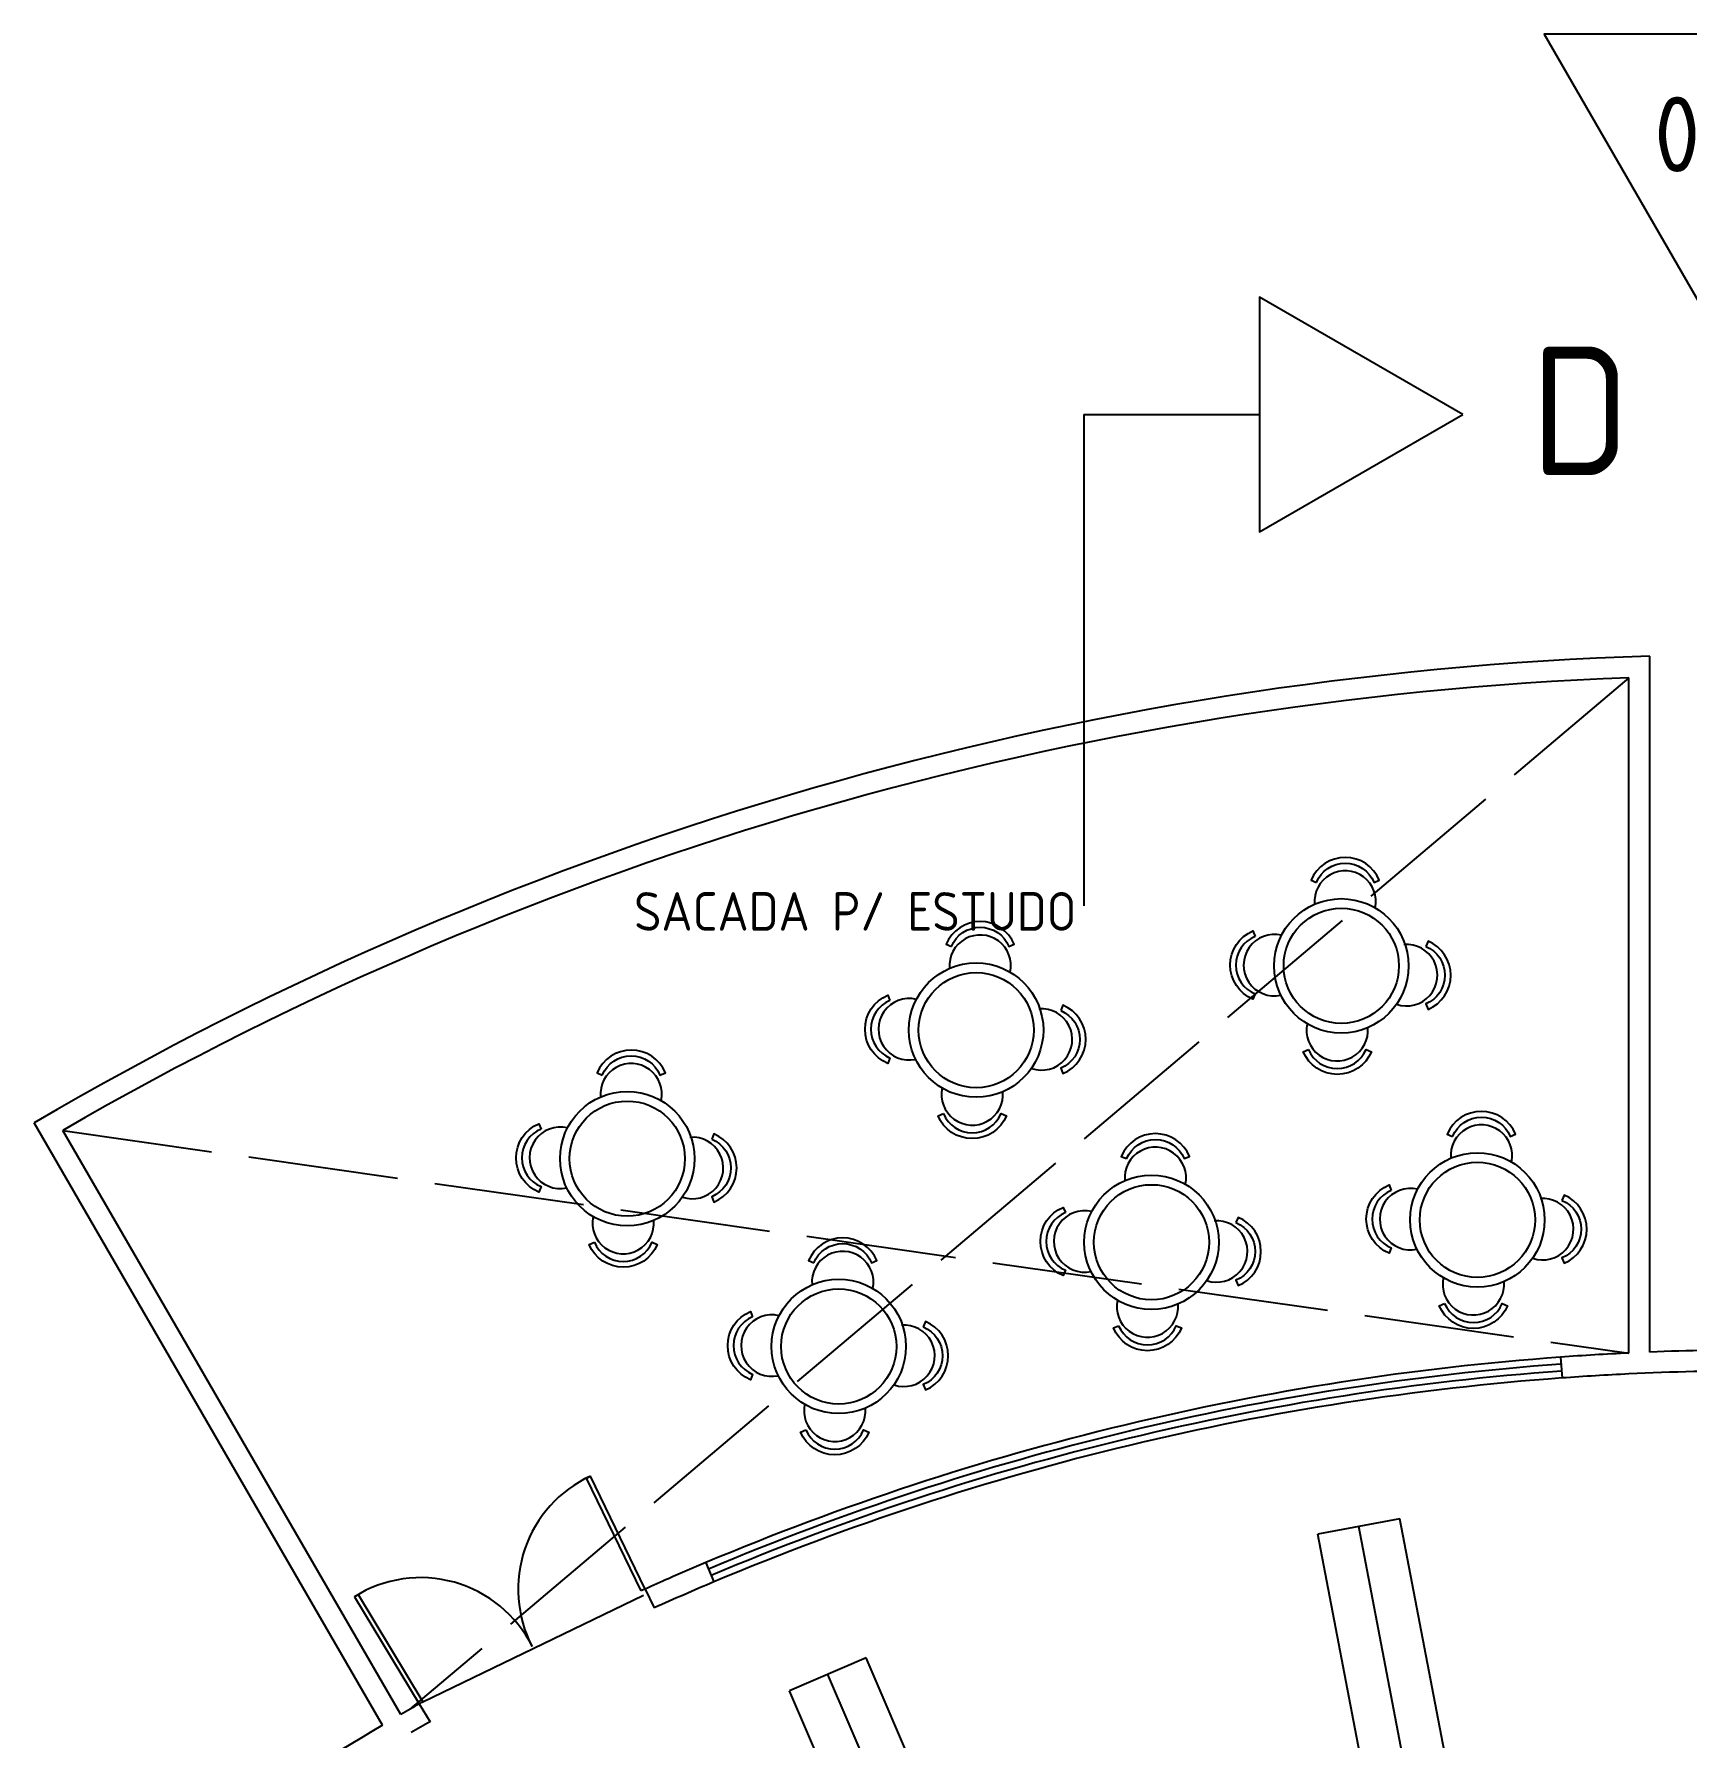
# Model space of a CAD drawing. Extents: x 115 to 1469, y 94 to 338.
# Drawn here: x 331.75 to 343.63, y 325.79 to 338.04 of the extents above; entities that cross this region are included whole.
import ezdxf

# ---------------------------------------------------------------- set-up
doc = ezdxf.new("R2010")
doc.units = 0
doc.linetypes.add('ACAD_ISO02W100', pattern=[15, 12, -3])
doc.layers.get('0').update_dxf_attribs({"linetype": 'CONTINUOUS'})
for name, color, linetype in [('1', 7, 'CONTINUOUS'), ('PAREDE', 6, 'CONTINUOUS'), ('PROJ', 1, 'CONTINUOUS')]:
    doc.layers.add(name, color=color, linetype=linetype)
doc.styles.get("Standard").update_dxf_attribs({"font": 'ISOCP'})

msp = doc.modelspace()

# ---------------------------------------------------------------- linework, layer by layer
at = {"color": 3}
for p, q in [((335.719, 327.66), (335.746, 327.673)), ((336.112, 326.85), (335.719, 327.66)), ((336.14, 326.861), (335.746, 327.673)), ((334.051, 326.807), (334.077, 326.822)), ((334.051, 326.807), (334.517, 326.036)), ((334.077, 326.822), (334.542, 326.051))]:
    msp.add_line(p, q, dxfattribs=at)
at = {"color": 5}
for p, q in [((341.563, 327.368), (340.974, 327.256)), ((342.412, 321.32), (341.268, 327.312)), ((342.707, 321.376), (341.563, 327.368)), ((342.117, 321.263), (340.974, 327.256)), ((337.728, 326.367), (337.177, 326.13)), ((340.121, 320.788), (337.728, 326.367)), ((339.845, 320.67), (337.452, 326.249)), ((339.57, 320.551), (337.177, 326.13))]:
    msp.add_line(p, q, dxfattribs=at)
at = {"color": 1}
msp.add_line((334.542, 326.051), (336.127, 326.818), dxfattribs=at)
for points in [[(340.963, 331.942, -0.666667), (341.377, 331.942), (341.415, 331.958, 0.666667), (340.925, 331.958)], [(338.34, 331.481, -0.666667), (338.754, 331.481), (338.792, 331.497, 0.666667), (338.302, 331.497)], [(340.523, 331.554, 0.666667), (340.523, 331.14), (340.507, 331.102, -0.666667), (340.507, 331.593)], [(341.749, 331.482, -0.666667), (341.749, 331.068), (341.765, 331.029, 0.666667), (341.765, 331.52)], [(337.899, 331.093, 0.666667), (337.899, 330.679), (337.883, 330.641, -0.666667), (337.883, 331.131)], [(339.126, 331.02, -0.666667), (339.126, 330.606), (339.142, 330.568, 0.666667), (339.142, 331.059)], [(335.832, 330.557, -0.666667), (336.246, 330.557), (336.285, 330.573, 0.666667), (335.794, 330.573)], [(340.906, 330.741, 0.666667), (341.32, 330.741), (341.358, 330.725, -0.666667), (340.868, 330.725)], [(338.283, 330.28, 0.666667), (338.697, 330.28), (338.735, 330.264, -0.666667), (338.244, 330.264)], [(341.942, 330.116, -0.666667), (342.356, 330.116), (342.394, 330.132, 0.666667), (341.903, 330.132)], [(335.392, 330.169, 0.666667), (335.392, 329.755), (335.376, 329.716, -0.666667), (335.376, 330.207)], [(336.618, 330.096, -0.666667), (336.618, 329.682), (336.634, 329.644, 0.666667), (336.634, 330.134)], [(339.599, 329.956, -0.666667), (340.013, 329.956), (340.052, 329.972, 0.666667), (339.561, 329.972)], [(341.501, 329.728, 0.666667), (341.501, 329.314), (341.485, 329.276, -0.666667), (341.485, 329.767)], [(339.159, 329.568, 0.666667), (339.159, 329.154), (339.143, 329.116, -0.666667), (339.143, 329.606)], [(342.727, 329.656, -0.666667), (342.727, 329.242), (342.743, 329.204, 0.666667), (342.743, 329.694)], [(340.385, 329.496, -0.666667), (340.385, 329.082), (340.401, 329.043, 0.666667), (340.401, 329.534)], [(335.775, 329.355, 0.666667), (336.189, 329.355), (336.227, 329.339, -0.666667), (335.737, 329.339)], [(337.352, 329.207, -0.666667), (337.766, 329.207), (337.805, 329.223, 0.666667), (337.314, 329.223)], [(341.884, 328.915, 0.666667), (342.298, 328.915), (342.337, 328.899, -0.666667), (341.846, 328.899)], [(336.912, 328.819, 0.666667), (336.912, 328.405), (336.896, 328.367, -0.666667), (336.896, 328.857)], [(338.138, 328.746, -0.666667), (338.138, 328.332), (338.154, 328.294, 0.666667), (338.154, 328.785)], [(339.542, 328.755, 0.666667), (339.956, 328.755), (339.994, 328.739, -0.666667), (339.504, 328.739)], [(337.295, 328.006, 0.666667), (337.709, 328.006), (337.747, 327.99, -0.666667), (337.257, 327.99)]]:
    msp.add_lwpolyline(points, format="xyb", close=True)
for centre in [(341.142, 331.342), (338.518, 330.88), (336.011, 329.956), (342.12, 329.516), (339.778, 329.355), (337.531, 328.606)]:
    msp.add_circle(centre, 0.483)
at = {"color": 252}
for centre in [(341.142, 331.342), (338.518, 330.88), (336.011, 329.956), (342.12, 329.516), (339.778, 329.355), (337.531, 328.606)]:
    msp.add_circle(centre, 0.414, dxfattribs=at)
for centre, start, end in [((341.17, 331.804), 347.9254, 184.99), ((338.547, 331.343), 347.9254, 184.99), ((340.661, 331.347), 76.5493, 282.0746), ((341.611, 331.275), 250.8047, 94.99), ((338.037, 330.886), 76.5493, 282.0746), ((338.988, 330.813), 250.8047, 94.99), ((341.113, 330.879), 167.9254, 4.99), ((336.039, 330.419), 347.9254, 184.99), ((338.49, 330.418), 167.9254, 4.99), ((335.53, 329.962), 76.5493, 282.0746), ((336.48, 329.889), 250.8047, 94.99), ((342.149, 329.978), 347.9254, 184.99), ((339.806, 329.818), 347.9254, 184.99), ((341.639, 329.521), 76.5493, 282.0746), ((342.589, 329.449), 250.8047, 94.99), ((335.982, 329.493), 167.9254, 4.99), ((339.297, 329.361), 76.5493, 282.0746), ((340.247, 329.289), 250.8047, 94.99), ((337.559, 329.069), 347.9254, 184.99), ((342.091, 329.053), 167.9254, 4.99), ((339.749, 328.893), 167.9254, 4.99), ((337.05, 328.612), 76.5493, 282.0746), ((338, 328.539), 250.8047, 94.99), ((337.502, 328.144), 167.9254, 4.99)]:
    msp.add_arc(centre, 0.221, start, end)
at = {"color": 1}
for centre, start, end in [((336.123, 326.861), 114.8842, 207.3525), ((334.527, 326.048), 26.618, 122.0753)]:
    msp.add_arc(centre, 0.896, start, end, dxfattribs=at)
at = {"color": 3}
for start, end in [(114.3391, 114.4261), (119.5306, 119.6176)]:
    msp.add_arc((344.288, 308.847), 19.773, start, end, dxfattribs=at)
at = {"layer": '1', "color": 21}
msp.add_lwpolyline([(343.788, 335.981), (344.977, 338.04), (342.599, 338.04)], close=True, dxfattribs=at)
at = {"layer": 'PAREDE'}
for p, q in [((339.292, 335.306), (339.292, 331.773)), ((339.292, 335.306), (340.553, 335.306)), ((343.359, 328.565), (343.359, 333.568)), ((343.209, 328.558), (343.209, 333.413)), ((334.253, 325.884), (331.749, 330.214)), ((334.383, 325.96), (331.955, 330.158)), ((342.717, 328.528), (342.728, 328.379)), ((336.576, 327.051), (336.634, 326.913)), ((336.14, 326.861), (336.205, 326.726)), ((334.516, 326.036), (334.594, 325.908))]:
    msp.add_line(p, q, dxfattribs=at)
msp.add_lwpolyline([(342.016, 335.306), (340.553, 336.15), (340.553, 334.462)], close=True, dxfattribs=at)
for centre, radius, start, end in [((344.14, 309.108), 24.473, 91.8295, 120.4165), ((344.14, 309.108), 24.323, 92.1944, 120.0654), ((344.14, 309.108), 24.323, 91.8295, 91.8408), ((344.14, 309.108), 24.323, 118.6419, 118.6505), ((344.14, 309.108), 19.473, 92.7413, 94.1913), ((344.14, 309.108), 19.473, 87.4072, 92.2995), ((344.14, 309.108), 19.323, 92.7626, 94.1913), ((344.14, 309.108), 19.323, 87.2171, 92.7626), ((344.14, 309.108), 19.473, 112.8577, 113.7159), ((344.14, 309.108), 19.473, 113.7159, 114.2578), ((344.14, 309.108), 19.323, 112.8577, 114.2455), ((338.388, 319.093), 7.949, 119.1411, 120.2506), ((344.14, 309.108), 19.473, 120.5118, 128.8607), ((344.14, 309.108), 19.323, 119.6059, 120.0706)]:
    msp.add_arc(centre, radius, start, end, dxfattribs=at)
at = {"layer": 'PAREDE', "color": 1}
for radius in [19.473, 19.323]:
    msp.add_arc((344.14, 309.108), radius, 94.1913, 112.8577, dxfattribs=at)
at = {"layer": 'PAREDE', "color": 3}
for radius in [19.423, 19.373]:
    msp.add_arc((344.14, 309.108), radius, 94.1913, 112.8577, dxfattribs=at)
at = {"layer": 'PROJ', "linetype": 'ACAD_ISO02W100', "ltscale": 0.09}
for p, q in [((343.209, 333.413), (334.45, 325.998)), ((331.955, 330.158), (343.209, 328.558))]:
    msp.add_line(p, q, dxfattribs=at)

# ---------------------------------------------------------------- texts
at = {"attachment_point": 1}
for s, insert, char_height, width in [('04', (343.389, 337.59), 0.5406, 0.4498), ('D', (342.502, 335.794), 0.924, 0.7692), ('SACADA P/ ESTUDO', (336.06, 331.872), 0.27728, 4.98886)]:
    msp.add_mtext(s, dxfattribs=dict(at, insert=insert, char_height=char_height, width=width))

doc.saveas('drawing.dxf')
